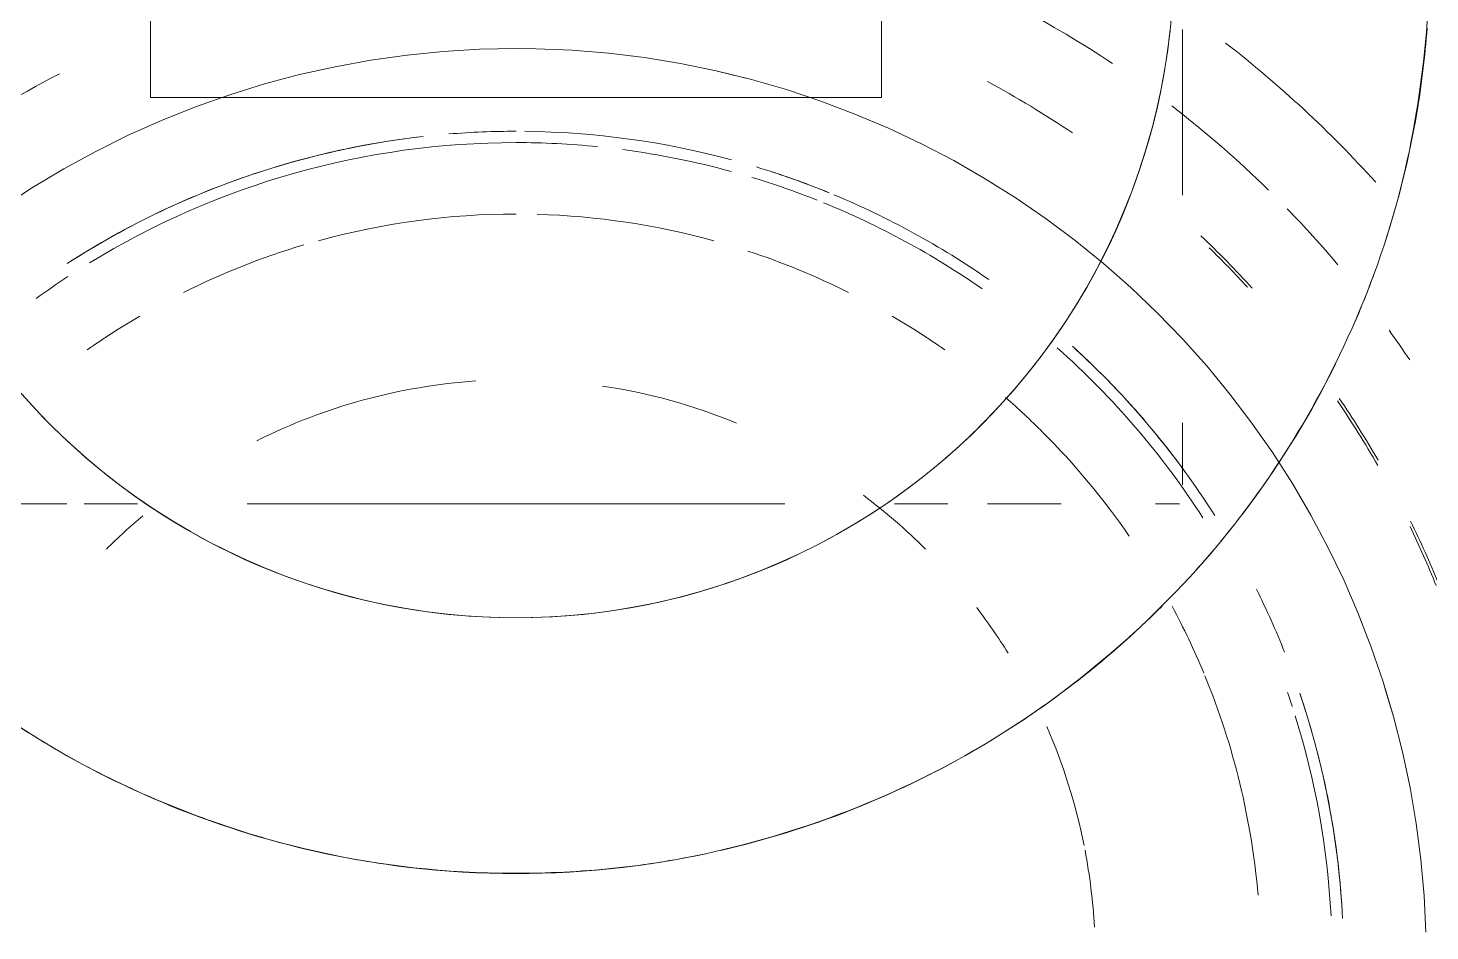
# Model space of a CAD drawing. Header units: millimetres. Extents: x -4000 to 187956, y -58990 to 162485.
# Drawn here: x 157100.79 to 157139.15, y 1749.26 to 1773.97 of the extents above; entities that cross this region are included whole.
import ezdxf

# ---------------------------------------------------------------- set-up
doc = ezdxf.new("R2010")
doc.units = ezdxf.units.MM
doc.layers.add('P-SANR-FIXT', color=6, linetype='Continuous', lineweight=9)

# ---------------------------------------------------------------- blocks, each defined once
blk = doc.blocks.new('C307 - C307-V893-FFS - TANG 1')
at = {"layer": 'P-SANR-FIXT', "color": 90}
for p, q in [((-24.895, 149.273), (-24.846, 148.278)), ((-24.895, 149.273), (-24.846, 148.278)), ((-24.846, 148.278), (-24.757, 147.286)), ((-24.846, 148.278), (-24.757, 147.286)), ((-24.757, 147.286), (-24.629, 146.298)), ((-24.757, 147.286), (-24.629, 146.298)), ((-24.629, 146.298), (-24.461, 145.316)), ((-24.629, 146.298), (-24.461, 145.316)), ((-24.461, 145.316), (-24.254, 144.341)), ((-24.461, 145.316), (-24.254, 144.341)), ((-24.254, 144.341), (-24.009, 143.376)), ((-24.254, 144.341), (-24.009, 143.376)), ((-24.009, 143.376), (-23.725, 142.421)), ((-24.009, 143.376), (-23.831, 142.779)), ((-23.831, 142.779), (-23.725, 142.421)), ((-23.725, 142.421), (-23.402, 141.479)), ((-23.725, 142.421), (-23.402, 141.479)), ((-23.402, 141.479), (-23.043, 140.55)), ((-23.402, 141.479), (-23.043, 140.55)), ((-22.214, 138.738), (-21.746, 137.859)), ((-22.214, 138.738), (-21.746, 137.859)), ((-21.746, 137.859), (-21.243, 136.999)), ((-21.746, 137.859), (-21.243, 136.999)), ((-18.153, 137.555), (-17.5, 137.555)), ((-14.914, 137.555), (-12.897, 137.555)), ((-14.914, 137.555), (-12.897, 137.555)), ((-11.816, 137.555), (-10.359, 137.555)), ((-11.816, 137.555), (-10.359, 137.555)), ((-7.353, 137.555), (0, 137.555)), ((-6.075, 137.555), (-3.903, 137.555)), ((-3.558, 137.555), (0, 137.555)), ((0, 137.555), (3.558, 137.555)), ((0, 137.555), (7.353, 137.555)), ((3.903, 137.555), (6.98, 137.555)), ((10.359, 137.555), (11.816, 137.555)), ((10.359, 137.555), (11.816, 137.555)), ((12.291, 137.555), (12.897, 137.555)), ((12.291, 137.555), (12.897, 137.555)), ((12.897, 137.555), (14.914, 137.555)), ((12.897, 137.555), (14.914, 137.555)), ((-21.243, 136.999), (-20.706, 136.16)), ((-21.243, 136.999), (-20.706, 136.16)), ((-18.24, 137.033), (-18.24, 135.338)), ((-20.706, 136.16), (-20.136, 135.343)), ((-20.706, 136.16), (-20.136, 135.343)), ((-20.136, 135.343), (-19.534, 134.549)), ((-20.136, 135.343), (-19.534, 134.549)), ((-19.534, 134.549), (-18.9, 133.781)), ((-19.534, 134.549), (-18.9, 133.781)), ((-18.9, 133.781), (-18.237, 133.038)), ((-18.237, 133.038), (-17.544, 132.322)), ((-17.544, 132.322), (-16.823, 131.635)), ((-17.544, 132.322), (-16.823, 131.635)), ((-16.823, 131.635), (-16.075, 130.977)), ((-16.075, 130.977), (-15.301, 130.349)), ((-15.301, 130.349), (-14.503, 129.753)), ((-15.301, 130.349), (-14.503, 129.753)), ((-14.503, 129.753), (-13.682, 129.189)), ((-14.503, 129.753), (-13.682, 129.189)), ((13.23, 128.899), (14.063, 129.444)), ((13.23, 128.899), (14.063, 129.444)), ((-18.24, 129.104), (-18.24, 127.727)), ((-13.682, 129.189), (-12.839, 128.659)), ((-13.682, 129.189), (-12.839, 128.659)), ((12.375, 128.386), (13.23, 128.899)), ((12.375, 128.386), (13.23, 128.899)), ((-12.839, 128.659), (-11.975, 128.162)), ((-12.839, 128.659), (-11.975, 128.162)), ((-11.975, 128.162), (-11.092, 127.701)), ((-11.975, 128.162), (-11.092, 127.701)), ((11.501, 127.909), (12.375, 128.386)), ((11.501, 127.909), (12.375, 128.386)), ((10.608, 127.467), (11.501, 127.909)), ((10.608, 127.467), (11.501, 127.909)), ((-18.24, 127.727), (-18.24, 124.578)), ((-11.092, 127.701), (-10.192, 127.275)), ((-11.092, 127.701), (-10.192, 127.275)), ((9.699, 127.06), (10.608, 127.467)), ((9.699, 127.06), (10.608, 127.467)), ((-10.192, 127.275), (-9.275, 126.886)), ((-10.192, 127.275), (-9.275, 126.886)), ((8.774, 126.691), (9.699, 127.06)), ((8.774, 126.691), (9.699, 127.06)), ((-9.275, 126.886), (-8.343, 126.533)), ((-9.275, 126.886), (-8.343, 126.533)), ((7.834, 126.359), (8.774, 126.691)), ((7.834, 126.359), (8.774, 126.691)), ((-8.343, 126.533), (-7.398, 126.218)), ((-8.343, 126.533), (-7.398, 126.218)), ((-7.398, 126.218), (-6.441, 125.942)), ((-7.398, 126.218), (-6.441, 125.942)), ((6.883, 126.064), (7.834, 126.359)), ((6.883, 126.064), (7.834, 126.359)), ((-6.441, 125.942), (-5.474, 125.703)), ((-6.441, 125.942), (-5.576, 125.728)), ((5.92, 125.808), (6.883, 126.064)), ((5.92, 125.808), (6.883, 126.064)), ((-5.576, 125.728), (-5.474, 125.703)), ((-5.474, 125.703), (-4.498, 125.504)), ((-5.474, 125.703), (-4.498, 125.504)), ((-4.498, 125.504), (-3.515, 125.344)), ((-4.498, 125.504), (-3.515, 125.344)), ((3.968, 125.412), (4.948, 125.591)), ((3.968, 125.412), (4.948, 125.591)), ((4.948, 125.591), (5.92, 125.808)), ((4.948, 125.591), (5.92, 125.808)), ((-3.515, 125.344), (-2.526, 125.223)), ((-3.515, 125.344), (-2.526, 125.223)), ((-2.526, 125.223), (-1.533, 125.142)), ((-2.526, 125.223), (-1.533, 125.142)), ((-1.533, 125.142), (-0.538, 125.1)), ((-1.533, 125.142), (-0.538, 125.1)), ((-0.538, 125.1), (0, 125.094)), ((-0.538, 125.1), (0, 125.094)), ((0, 125.094), (0.996, 125.114)), ((0, 125.094), (0.996, 125.114)), ((0.996, 125.114), (1.99, 125.174)), ((0.996, 125.114), (1.99, 125.174)), ((1.99, 125.174), (2.982, 125.273)), ((1.99, 125.174), (2.982, 125.273)), ((2.982, 125.273), (3.968, 125.412)), ((2.982, 125.273), (3.968, 125.412))]:
    blk.add_line(p, q, dxfattribs=at)
at = {"layer": 'P-SANR-FIXT', "color": 250}
for p, q in [((-10, 126.437), (-10, 123.937)), ((0, 126.437), (-10, 126.437)), ((10, 126.437), (0, 126.437)), ((10, 123.937), (10, 126.437))]:
    blk.add_line(p, q, dxfattribs=at)
at = {"layer": 'P-SANR-FIXT', "color": 253}
for p, q in [((0, 126.437), (-8.66, 126.437)), ((8.66, 126.437), (0, 126.437))]:
    blk.add_line(p, q, dxfattribs=at)
at = {"layer": 'P-SANR-FIXT', "color": 90, "flags": 128}
for points in [[(-23.043, 140.55), (-22.647, 139.636), (-22.214, 138.738)], [(-23.043, 140.55), (-22.647, 139.636), (-22.214, 138.738)], [(-18.9, 133.781), (-18.237, 133.038), (-17.544, 132.322)], [(-16.823, 131.635), (-16.075, 130.977), (-15.301, 130.349)]]:
    blk.add_lwpolyline(points, dxfattribs=at)
at = {"layer": 'P-SANR-FIXT', "color": 90}
for radius, start, end in [(22.642, 182.7984, 198.7151), (22.642, 182.7984, 198), (22.642, 182.7984, 198), (15.849, 183.1281, 190.7884), (15.849, 183.1281, 190.7884), (22.332, 183.0176, 197.305), (20.377, 184.9001, 202.3248), (15.849, 191.2678, 203.6214), (15.849, 191.2678, 203.6214), (22.332, 198, 199.0331), (22.642, 198, 198.7151), (22.642, 198, 198.7151), (20.377, 202.5531, 208.2528), (22.642, 201.7578, 206.5231), (22.642, 201.7578, 206.5231), (22.642, 201.7578, 206.5231), (15.849, 211.8522, 217.3132), (15.849, 211.8522, 217.3132), (27.248, 202.1485, 206.0651), (27.17, 202.0835, 205.8037), (15.849, 225, 233.1497), (15.849, 225, 233.1497), (15.849, 310.109, 315), (15.849, 310.109, 315), (20.377, 214.5724, 225), (22.642, 212.3827, 227.7537), (22.332, 212.7022, 228.4738), (22.642, 216, 227.7537), (22.642, 216, 227.7537), (27.248, 210.0406, 214.2403), (27.17, 209.7853, 214.1881), (15.849, 273.966, 296.573), (15.849, 273.966, 296.573), (20.377, 225, 228.9), (15.849, 247.6118, 261.4001), (15.849, 247.6118, 261.4001), (29.434, 213.8248, 215.753), (20.377, 234.8437, 239.6583), (20.377, 300.3417, 305.1563), (27.248, 222.325, 226.5583), (27.17, 222.5496, 225.7215), (22.332, 235.1633, 247.866), (20.377, 243.476, 251.8669), (20.377, 286.564, 296.5224), (22.332, 303.2995, 306), (22.642, 235.1644, 247.4024), (22.642, 235.1644, 247.4024), (22.642, 235.1644, 247.4024), (29.434, 220.1727, 224.1947), (22.332, 270, 301.513), (22.642, 276.4389, 302.8446), (22.642, 288, 302.8446), (22.642, 288, 302.8446), (20.377, 254.6075, 268.3627), (20.377, 270, 285.3925), (29.434, 225.6122, 232.4426), (22.642, 247.7625, 253.1173), (22.642, 247.7625, 252), (22.642, 247.7625, 252), (22.332, 248.3582, 253.2056), (31.698, 222.0904, 232.2264), (31.698, 222.0904, 232.2264), (22.642, 254.9175, 269.3813), (22.642, 254.9175, 269.3813), (22.642, 254.9175, 269.3813), (22.332, 254.7086, 262.4779), (22.642, 276.4389, 286.8827), (22.642, 276.4389, 286.8827), (22.332, 264.2753, 270), (27.248, 297.2921, 305.6458), (27.248, 236.0199, 241.743), (22.642, 270, 274.6539), (22.642, 270, 274.6539), (22.642, 270, 274.6539), (29.434, 236.3322, 242.164), (29.434, 288.3532, 300.9369)]:
    blk.add_arc((0, 150), radius, start, end, dxfattribs=at)
at = {"layer": 'P-SANR-FIXT', "color": 250}
for radius, start, end in [(25, 96.7072, 101.983), (25, 78.0068, 83.2797), (18, 0, 180), (25, 138.0053, 143.2965), (25, 156.656, 159.865)]:
    blk.add_arc((0, 122.671), radius, start, end, dxfattribs=at)
at = {"layer": 'P-SANR-FIXT', "color": 253}
for radius, start, end in [(25, 83.2797, 96.7072), (25, 102.9256, 120), (25, 60, 78.0068), (25, 120.037, 135), (25, 45, 59.9574), (18, 47.3581, 165), (25, 143.2965, 153.7916), (18, 15, 45), (25, 161.9532, 170.3698)]:
    blk.add_arc((0, 122.671), radius, start, end, dxfattribs=at)
at = {"layer": 'P-SANR-FIXT', "color": 254}
for radius, start, end in [(18, 45, 47.3581), (18, 165, 173.7843), (25, 170.3698, 175.7246)]:
    blk.add_arc((0, 122.671), radius, start, end, dxfattribs=at)
at = {"layer": 'P-SANR-FIXT', "color": 250}
blk.add_open_spline([(-25, 122.671), (-24.982, 124.186), (-24.709, 127.134), (-23.619, 131.258), (-21.738, 135.245), (-19.247, 138.834), (-16.146, 141.906), (-12.581, 144.43), (-8.605, 146.261), (-4.887, 147.281), (-1.666, 147.657), (2.049, 147.697), (6.482, 147.019), (10.842, 145.322), (13.902, 143.506), (16.105, 141.846), (18.119, 139.964), (20.433, 137.268), (23.822, 131.682), (24.954, 126.459), (25, 122.671)], degree=3, knots=[0, 0, 0, 0, 0.055556, 0.111111, 0.166667, 0.222222, 0.277778, 0.333333, 0.388889, 0.444444, 0.479167, 0.513889, 0.583333, 0.652778, 0.6875, 0.722222, 0.756944, 0.791667, 0.861111, 1, 1, 1, 1], dxfattribs=at)
blk = doc.blocks.new('C307 - C307-V946-FFS - TANG 1')
at = {"layer": 'P-SANR-FIXT', "color": 90}
for p, q in [((-24.895, 149.273), (-24.846, 148.278)), ((-24.895, 149.273), (-24.846, 148.278)), ((-24.846, 148.278), (-24.757, 147.286)), ((-24.846, 148.278), (-24.757, 147.286)), ((-24.757, 147.286), (-24.629, 146.298)), ((-24.757, 147.286), (-24.629, 146.298)), ((-24.629, 146.298), (-24.461, 145.316)), ((-24.629, 146.298), (-24.461, 145.316)), ((-24.461, 145.316), (-24.254, 144.341)), ((-24.461, 145.316), (-24.254, 144.341)), ((-24.254, 144.341), (-24.009, 143.376)), ((-24.254, 144.341), (-24.009, 143.376)), ((-24.009, 143.376), (-23.725, 142.421)), ((-24.009, 143.376), (-23.831, 142.779)), ((-23.831, 142.779), (-23.725, 142.421)), ((-23.725, 142.421), (-23.402, 141.479)), ((-23.725, 142.421), (-23.402, 141.479)), ((-23.402, 141.479), (-23.043, 140.55)), ((-23.402, 141.479), (-23.043, 140.55)), ((-23.043, 140.55), (-22.647, 139.636)), ((-23.043, 140.55), (-22.647, 139.636)), ((-22.647, 139.636), (-22.214, 138.738)), ((-22.647, 139.636), (-22.214, 138.738)), ((-22.214, 138.738), (-21.746, 137.859)), ((-22.214, 138.738), (-21.746, 137.859)), ((-21.746, 137.859), (-21.243, 136.999)), ((-21.746, 137.859), (-21.243, 136.999)), ((-18.153, 137.555), (-17.5, 137.555)), ((-14.914, 137.555), (-12.897, 137.555)), ((-14.914, 137.555), (-12.897, 137.555)), ((-11.816, 137.555), (-10.359, 137.555)), ((-11.816, 137.555), (-10.359, 137.555)), ((-7.353, 137.555), (0, 137.555)), ((-6.075, 137.555), (-3.903, 137.555)), ((-3.558, 137.555), (0, 137.555)), ((0, 137.555), (3.558, 137.555)), ((0, 137.555), (7.353, 137.555)), ((3.903, 137.555), (6.98, 137.555)), ((10.359, 137.555), (11.816, 137.555)), ((10.359, 137.555), (11.816, 137.555)), ((12.291, 137.555), (14.914, 137.555)), ((12.291, 137.555), (12.897, 137.555)), ((12.897, 137.555), (14.914, 137.555)), ((-21.243, 136.999), (-20.706, 136.16)), ((-21.243, 136.999), (-20.706, 136.16)), ((-18.24, 137.033), (-18.24, 135.338)), ((-20.706, 136.16), (-20.136, 135.343)), ((-20.706, 136.16), (-20.136, 135.343)), ((-20.136, 135.343), (-19.534, 134.549)), ((-20.136, 135.343), (-19.534, 134.549)), ((-19.534, 134.549), (-18.9, 133.781)), ((-19.534, 134.549), (-18.9, 133.781)), ((-18.9, 133.781), (-18.237, 133.038)), ((-18.9, 133.781), (-18.237, 133.038)), ((-18.237, 133.038), (-17.544, 132.322)), ((-18.237, 133.038), (-17.544, 132.322)), ((-17.544, 132.322), (-16.823, 131.635)), ((-17.544, 132.322), (-16.823, 131.635)), ((-16.823, 131.635), (-16.075, 130.977)), ((-16.823, 131.635), (-16.075, 130.977)), ((-16.075, 130.977), (-15.301, 130.349)), ((-16.075, 130.977), (-15.301, 130.349)), ((-15.301, 130.349), (-14.503, 129.753)), ((-15.301, 130.349), (-14.503, 129.753)), ((-14.503, 129.753), (-13.682, 129.189)), ((-14.503, 129.753), (-13.682, 129.189)), ((13.23, 128.899), (14.063, 129.444)), ((13.23, 128.899), (14.063, 129.444)), ((-18.24, 129.104), (-18.24, 127.727)), ((-13.682, 129.189), (-12.839, 128.659)), ((-13.682, 129.189), (-12.839, 128.659)), ((12.375, 128.386), (13.23, 128.899)), ((12.375, 128.386), (13.23, 128.899)), ((-12.839, 128.659), (-11.975, 128.162)), ((-12.839, 128.659), (-11.975, 128.162)), ((-11.975, 128.162), (-11.092, 127.701)), ((-11.975, 128.162), (-11.092, 127.701)), ((11.501, 127.909), (12.375, 128.386)), ((11.501, 127.909), (12.375, 128.386)), ((10.608, 127.467), (11.501, 127.909)), ((10.608, 127.467), (11.501, 127.909)), ((-18.24, 127.727), (-18.24, 124.578)), ((-11.092, 127.701), (-10.192, 127.275)), ((-11.092, 127.701), (-10.192, 127.275)), ((9.699, 127.06), (10.608, 127.467)), ((9.699, 127.06), (10.608, 127.467)), ((-10.192, 127.275), (-9.275, 126.886)), ((8.774, 126.691), (9.699, 127.06)), ((-9.275, 126.886), (-8.343, 126.533)), ((7.834, 126.359), (8.774, 126.691)), ((-8.343, 126.533), (-7.398, 126.218)), ((6.883, 126.064), (7.834, 126.359)), ((6.883, 126.064), (7.834, 126.359)), ((5.92, 125.808), (6.883, 126.064)), ((5.92, 125.808), (6.883, 126.064)), ((-5.576, 125.728), (-5.474, 125.703)), ((-5.474, 125.703), (-4.498, 125.504)), ((-4.498, 125.504), (-3.515, 125.344)), ((-4.498, 125.504), (-3.515, 125.344)), ((4.948, 125.591), (5.92, 125.808)), ((-3.515, 125.344), (-2.526, 125.223)), ((-2.526, 125.223), (-1.533, 125.142)), ((-1.533, 125.142), (-0.538, 125.1)), ((-1.533, 125.142), (-0.538, 125.1)), ((-0.538, 125.1), (0, 125.094)), ((-0.538, 125.1), (0, 125.094)), ((0, 125.094), (0.996, 125.114)), ((0, 125.094), (0.996, 125.114)), ((0.996, 125.114), (1.99, 125.174))]:
    blk.add_line(p, q, dxfattribs=at)
at = {"layer": 'P-SANR-FIXT', "color": 250}
for p, q in [((-10, 126.437), (-10, 123.937)), ((0, 126.437), (-10, 126.437)), ((10, 126.437), (0, 126.437)), ((10, 123.937), (10, 126.437))]:
    blk.add_line(p, q, dxfattribs=at)
at = {"layer": 'P-SANR-FIXT', "color": 253}
for p, q in [((0, 126.437), (-8.66, 126.437)), ((8.66, 126.437), (0, 126.437))]:
    blk.add_line(p, q, dxfattribs=at)
at = {"layer": 'P-SANR-FIXT', "color": 90, "flags": 128}
for points in [[(-10.192, 127.275), (-9.275, 126.886), (-8.343, 126.533)], [(7.834, 126.359), (8.774, 126.691), (9.699, 127.06)], [(-8.343, 126.533), (-7.398, 126.218), (-6.441, 125.942), (-5.474, 125.703), (-4.498, 125.504)], [(-7.398, 126.218), (-6.441, 125.942), (-5.576, 125.728)], [(0.996, 125.114), (1.99, 125.174), (2.982, 125.273), (3.968, 125.412), (4.948, 125.591), (5.92, 125.808)], [(1.99, 125.174), (2.982, 125.273), (3.968, 125.412), (4.948, 125.591)], [(-3.515, 125.344), (-2.526, 125.223), (-1.533, 125.142)]]:
    blk.add_lwpolyline(points, dxfattribs=at)
at = {"layer": 'P-SANR-FIXT', "color": 90}
for radius, start, end in [(22.642, 182.7984, 198), (22.642, 182.7984, 198), (22.642, 182.7984, 198), (15.849, 183.1281, 190.7884), (15.849, 183.1281, 190.7884), (22.332, 183.0176, 197.305), (20.377, 184.9001, 202.3248), (15.849, 191.2678, 203.6214), (15.849, 191.2678, 203.6214), (22.332, 198, 199.0331), (22.642, 198, 198.7151), (22.642, 198, 198.7151), (22.642, 198, 198.7151), (20.377, 202.5531, 208.2528), (22.642, 201.7578, 206.5231), (22.642, 201.7578, 206.5231), (22.642, 201.7578, 206.5231), (15.849, 211.8522, 217.3132), (15.849, 211.8522, 217.3132), (27.248, 202.1485, 206.0651), (27.17, 202.0835, 205.8037), (15.849, 225, 233.1497), (15.849, 225, 233.1497), (15.849, 310.109, 315), (15.849, 310.109, 315), (20.377, 214.5724, 225), (22.642, 212.3827, 227.7537), (22.332, 212.7022, 228.4738), (22.642, 216, 227.7537), (22.642, 216, 227.7537), (27.248, 210.0406, 214.2403), (27.17, 209.7853, 214.1881), (15.849, 273.966, 296.573), (15.849, 273.966, 296.573), (20.377, 225, 228.9), (15.849, 247.6118, 261.4001), (15.849, 247.6118, 261.4001), (29.434, 213.8248, 215.753), (20.377, 234.8437, 239.6583), (20.377, 300.3417, 305.1563), (27.248, 222.325, 226.5583), (27.17, 222.5496, 225.7215), (22.332, 235.1633, 247.866), (20.377, 243.476, 251.8669), (20.377, 286.564, 296.5224), (22.332, 303.2995, 306), (22.642, 235.1644, 247.4024), (22.642, 235.1644, 247.4024), (22.642, 235.1644, 247.4024), (29.434, 220.1727, 224.1947), (22.332, 270, 301.513), (22.642, 276.4389, 302.8446), (22.642, 288, 302.8446), (22.642, 288, 302.8446), (20.377, 254.6075, 268.3627), (20.377, 270, 285.3925), (29.434, 225.6122, 232.4426), (22.642, 247.7625, 253.1173), (22.642, 247.7625, 252), (22.642, 247.7625, 252), (22.332, 248.3582, 253.2056), (31.698, 222.0904, 232.2264), (31.698, 222.0904, 232.2264), (22.642, 254.9175, 269.3813), (22.642, 254.9175, 269.3813), (22.642, 254.9175, 269.3813), (22.332, 254.7086, 262.4779), (22.642, 276.4389, 286.8827), (22.642, 276.4389, 286.8827), (22.332, 264.2753, 270), (27.248, 297.2921, 305.6458), (27.248, 236.0199, 241.743), (22.642, 270, 274.6539), (22.642, 270, 274.6539), (22.642, 270, 274.6539), (29.434, 236.3322, 242.164), (29.434, 288.3532, 300.9369)]:
    blk.add_arc((0, 150), radius, start, end, dxfattribs=at)
at = {"layer": 'P-SANR-FIXT', "color": 250}
for radius, start, end in [(25, 96.7072, 101.983), (25, 78.0068, 83.2797), (18, 0, 180), (25, 138.0053, 143.2965), (25, 156.656, 159.865)]:
    blk.add_arc((0, 122.671), radius, start, end, dxfattribs=at)
at = {"layer": 'P-SANR-FIXT', "color": 253}
for radius, start, end in [(25, 83.2797, 96.7072), (25, 102.9256, 120), (25, 60, 78.0068), (25, 120.037, 135), (25, 45, 59.9574), (18, 47.3581, 165), (25, 143.2965, 153.7916), (18, 15, 45), (25, 161.9532, 170.3698)]:
    blk.add_arc((0, 122.671), radius, start, end, dxfattribs=at)
at = {"layer": 'P-SANR-FIXT', "color": 254}
for radius, start, end in [(18, 45, 47.3581), (18, 165, 173.7843), (25, 170.3698, 175.7246)]:
    blk.add_arc((0, 122.671), radius, start, end, dxfattribs=at)
at = {"layer": 'P-SANR-FIXT', "color": 250}
blk.add_open_spline([(-25, 122.671), (-24.982, 124.186), (-24.709, 127.134), (-23.619, 131.258), (-21.738, 135.245), (-19.247, 138.834), (-16.146, 141.906), (-12.581, 144.43), (-8.605, 146.261), (-4.887, 147.281), (-1.666, 147.657), (2.049, 147.697), (6.482, 147.019), (10.842, 145.322), (13.902, 143.506), (16.105, 141.846), (18.119, 139.964), (20.433, 137.268), (23.822, 131.682), (24.954, 126.459), (25, 122.671)], degree=3, knots=[0, 0, 0, 0, 0.055556, 0.111111, 0.166667, 0.222222, 0.277778, 0.333333, 0.388889, 0.444444, 0.479167, 0.513889, 0.583333, 0.652778, 0.6875, 0.722222, 0.756944, 0.791667, 0.861111, 1, 1, 1, 1], dxfattribs=at)
blk = doc.blocks.new('CMF2_NHAXUONG_A_rvt-1-FFS - TANG 1')
at = {"layer": 'P-SANR-FIXT', "color": 250, "lineweight": 9, "rotation": 180}
for name in ['C307 - C307-V893-FFS - TANG 1', 'C307 - C307-V946-FFS - TANG 1']:
    blk.add_blockref(name, (157114.145, 1898.501), dxfattribs=at)

msp = doc.modelspace()

# ---------------------------------------------------------------- block references
at = {"lineweight": 5}
msp.add_blockref('CMF2_NHAXUONG_A_rvt-1-FFS - TANG 1', (0, 0), dxfattribs=at)

doc.saveas('drawing.dxf')
